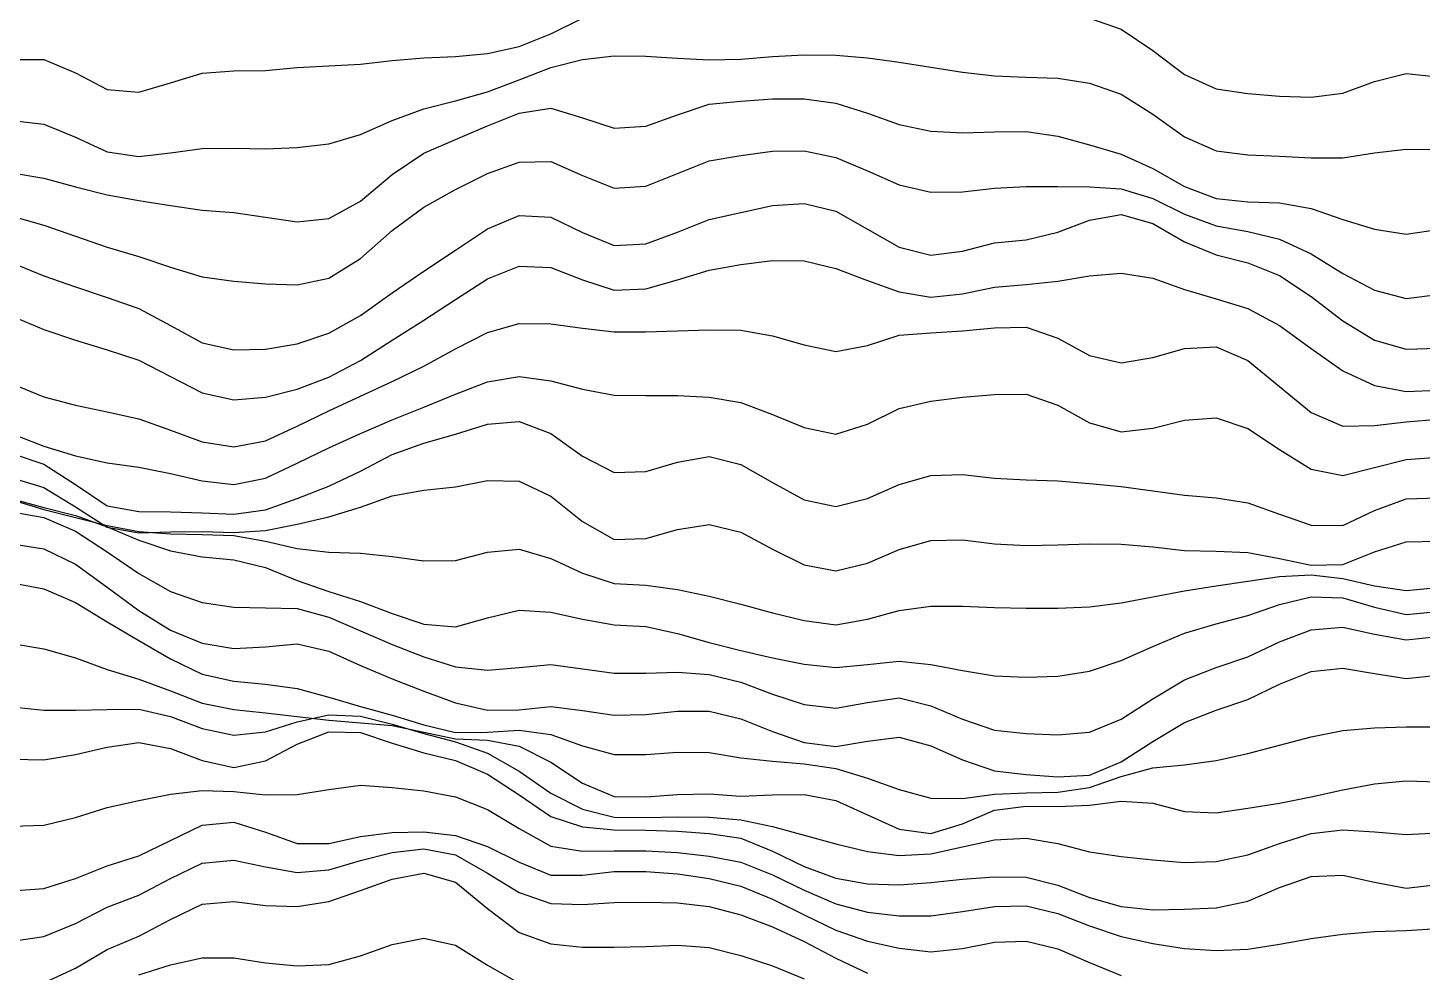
# Model space of a CAD drawing. Header units: metres. Extents: x 0 to 1200, y 54 to 769.
# Drawn here: x 724.4 to 901, y 460.8 to 580.4 of the extents above; entities that cross this region are included whole.
import ezdxf

# ---------------------------------------------------------------- set-up
doc = ezdxf.new("R2010")
doc.units = ezdxf.units.M

msp = doc.modelspace()

# ---------------------------------------------------------------- linework, layer by layer
for p, q in [((790.63416, 579.64703), (794.6475, 581.6162)), ((858.8614, 581.6378), (862.87476, 580.2439)), ((786.6208, 578.031), (790.63416, 579.64703)), ((862.87476, 580.2439), (866.8881, 577.5031)), ((782.6074, 577.12415), (786.6208, 578.031)), ((866.8881, 577.5031), (870.9015, 574.4725)), ((722.4069, 576.37335), (726.4203, 576.3869)), ((726.4203, 576.3869), (730.43365, 574.7019)), ((762.5406, 575.57605), (766.55396, 575.79443)), ((766.55396, 575.79443), (770.5673, 576.25745)), ((770.5673, 576.25745), (774.5807, 576.6062)), ((774.5807, 576.6062), (778.59406, 576.77563)), ((778.59406, 576.77563), (782.6074, 577.12415)), ((790.63416, 575.351), (794.6475, 576.38104)), ((794.6475, 576.38104), (798.6609, 576.84247)), ((798.6609, 576.84247), (802.67426, 576.809)), ((802.67426, 576.809), (806.6876, 576.54987)), ((806.6876, 576.54987), (810.701, 576.35364)), ((810.701, 576.35364), (814.71436, 576.4456)), ((814.71436, 576.4456), (818.7277, 576.7416)), ((818.7277, 576.7416), (822.7411, 576.97516)), ((822.7411, 576.97516), (826.75446, 576.9109)), ((826.75446, 576.9109), (830.7678, 576.5786)), ((830.7678, 576.5786), (834.7812, 576.0563)), ((834.7812, 576.0563), (838.79456, 575.4288)), ((730.43365, 574.7019), (734.447, 572.5663)), ((742.47375, 573.4072), (746.4871, 574.65466)), ((746.4871, 574.65466), (750.5005, 574.92633)), ((750.5005, 574.92633), (754.51385, 574.97626)), ((754.51385, 574.97626), (758.5272, 575.3834)), ((758.5272, 575.3834), (762.5406, 575.57605)), ((786.6208, 573.78625), (790.63416, 575.351)), ((838.79456, 575.4288), (842.8079, 574.7846)), ((842.8079, 574.7846), (846.8213, 574.30383)), ((846.8213, 574.30383), (850.83466, 574.1479)), ((850.83466, 574.1479), (854.848, 574.0038)), ((854.848, 574.0038), (858.8614, 573.39703)), ((870.9015, 574.4725), (874.91486, 572.6761)), ((894.9817, 573.5953), (898.99506, 574.62244)), ((898.99506, 574.62244), (903.0084, 574.1717)), ((734.447, 572.5663), (738.4604, 572.264)), ((738.4604, 572.264), (742.47375, 573.4072)), ((778.59406, 571.14557), (782.6074, 572.30347)), ((782.6074, 572.30347), (786.6208, 573.78625)), ((858.8614, 573.39703), (862.87476, 571.97034)), ((874.91486, 572.6761), (878.9282, 572.0741)), ((890.9683, 572.1293), (894.9817, 573.5953)), ((774.5807, 570.1238), (778.59406, 571.14557)), ((806.6876, 569.3544), (810.701, 570.7193)), ((810.701, 570.7193), (814.71436, 571.10846)), ((814.71436, 571.10846), (818.7277, 571.38885)), ((818.7277, 571.38885), (822.7411, 571.4032)), ((822.7411, 571.4032), (826.75446, 570.8502)), ((826.75446, 570.8502), (830.7678, 569.57855)), ((862.87476, 571.97034), (866.8881, 569.44226)), ((878.9282, 572.0741), (882.9416, 571.729)), ((882.9416, 571.729), (886.95496, 571.5964)), ((886.95496, 571.5964), (890.9683, 572.1293)), ((722.4069, 568.6643), (726.4203, 568.2101)), ((766.55396, 566.8688), (770.5673, 568.6636)), ((770.5673, 568.6636), (774.5807, 570.1238)), ((782.6074, 567.98846), (786.6208, 569.6023)), ((786.6208, 569.6023), (790.63416, 570.2368)), ((790.63416, 570.2368), (794.6475, 568.9732)), ((794.6475, 568.9732), (798.6609, 567.6918)), ((802.67426, 567.9297), (806.6876, 569.3544)), ((830.7678, 569.57855), (834.7812, 568.1612)), ((866.8881, 569.44226), (870.9015, 566.57935)), ((726.4203, 568.2101), (730.43365, 566.5593)), ((762.5406, 565.6999), (766.55396, 566.8688)), ((778.59406, 566.25226), (782.6074, 567.98846)), ((798.6609, 567.6918), (802.67426, 567.9297)), ((834.7812, 568.1612), (838.79456, 567.284)), ((838.79456, 567.284), (842.8079, 567.07306)), ((842.8079, 567.07306), (846.8213, 567.2166)), ((846.8213, 567.2166), (850.83466, 567.26544)), ((850.83466, 567.26544), (854.848, 566.6902)), ((730.43365, 566.5593), (734.447, 564.6712)), ((742.47375, 564.5417), (746.4871, 565.1035)), ((746.4871, 565.1035), (750.5005, 565.1645)), ((750.5005, 565.1645), (754.51385, 565.0546)), ((754.51385, 565.0546), (758.5272, 565.2417)), ((758.5272, 565.2417), (762.5406, 565.6999)), ((774.5807, 564.51044), (778.59406, 566.25226)), ((854.848, 566.6902), (858.8614, 565.5679)), ((858.8614, 565.5679), (862.87476, 564.3798)), ((870.9015, 566.57935), (874.91486, 564.8318)), ((734.447, 564.6712), (738.4604, 564.11273)), ((738.4604, 564.11273), (742.47375, 564.5417)), ((770.5673, 561.8326), (774.5807, 564.51044)), ((782.6074, 561.9315), (786.6208, 563.3802)), ((786.6208, 563.3802), (790.63416, 563.4548)), ((790.63416, 563.4548), (794.6475, 561.6681)), ((806.6876, 561.93115), (810.701, 563.5628)), ((810.701, 563.5628), (814.71436, 564.24274)), ((814.71436, 564.24274), (818.7277, 564.77625)), ((818.7277, 564.77625), (822.7411, 564.8283)), ((822.7411, 564.8283), (826.75446, 563.9824)), ((826.75446, 563.9824), (830.7678, 562.26465)), ((862.87476, 564.3798), (866.8881, 562.5672)), ((874.91486, 564.8318), (878.9282, 564.3194)), ((878.9282, 564.3194), (882.9416, 564.1469)), ((882.9416, 564.1469), (886.95496, 563.93964)), ((886.95496, 563.93964), (890.9683, 563.92957)), ((890.9683, 563.92957), (894.9817, 564.54584)), ((894.9817, 564.54584), (898.99506, 565.035)), ((898.99506, 565.035), (903.0084, 564.9608)), ((722.4069, 562.0402), (726.4203, 561.34143)), ((766.55396, 558.4331), (770.5673, 561.8326)), ((778.59406, 559.91205), (782.6074, 561.9315)), ((794.6475, 561.6681), (798.6609, 560.0882)), ((802.67426, 560.3371), (806.6876, 561.93115)), ((830.7678, 562.26465), (834.7812, 560.495)), ((866.8881, 562.5672), (870.9015, 560.29285)), ((726.4203, 561.34143), (730.43365, 560.2668)), ((730.43365, 560.2668), (734.447, 559.24097)), ((774.5807, 557.6893), (778.59406, 559.91205)), ((798.6609, 560.0882), (802.67426, 560.3371)), ((834.7812, 560.495), (838.79456, 559.57904)), ((842.8079, 559.63), (846.8213, 560.09784)), ((846.8213, 560.09784), (850.83466, 560.28)), ((850.83466, 560.28), (854.848, 560.2919)), ((854.848, 560.2919), (858.8614, 560.23944)), ((858.8614, 560.23944), (862.87476, 560.0094)), ((862.87476, 560.0094), (866.8881, 558.7898)), ((870.9015, 560.29285), (874.91486, 558.772)), ((734.447, 559.24097), (738.4604, 558.526)), ((738.4604, 558.526), (742.47375, 557.8857)), ((762.5406, 556.2278), (766.55396, 558.4331)), ((818.7277, 557.8817), (822.7411, 558.15594)), ((822.7411, 558.15594), (826.75446, 557.16675)), ((838.79456, 559.57904), (842.8079, 559.63)), ((866.8881, 558.7898), (870.9015, 556.7767)), ((874.91486, 558.772), (878.9282, 558.3468)), ((878.9282, 558.3468), (882.9416, 558.2208)), ((882.9416, 558.2208), (886.95496, 557.5001)), ((722.4069, 556.5404), (726.4203, 555.3775)), ((742.47375, 557.8857), (746.4871, 557.3142)), ((746.4871, 557.3142), (750.5005, 556.9813)), ((750.5005, 556.9813), (754.51385, 556.39685)), ((754.51385, 556.39685), (758.5272, 555.82043)), ((770.5673, 554.7128), (774.5807, 557.6893)), ((782.6074, 554.9358), (786.6208, 556.6224)), ((786.6208, 556.6224), (790.63416, 556.39386)), ((790.63416, 556.39386), (794.6475, 554.4505)), ((810.701, 556.1166), (814.71436, 557.0009)), ((814.71436, 557.0009), (818.7277, 557.8817)), ((826.75446, 557.16675), (830.7678, 554.9037)), ((858.8614, 556.0108), (862.87476, 556.72894)), ((862.87476, 556.72894), (866.8881, 555.61255)), ((870.9015, 556.7767), (874.91486, 555.3105)), ((886.95496, 557.5001), (890.9683, 556.12177)), ((726.4203, 555.3775), (730.43365, 553.98663)), ((758.5272, 555.82043), (762.5406, 556.2278)), ((766.55396, 551.1676), (770.5673, 554.7128)), ((778.59406, 552.22455), (782.6074, 554.9358)), ((802.67426, 553.0354), (806.6876, 554.51105)), ((806.6876, 554.51105), (810.701, 556.1166)), ((830.7678, 554.9037), (834.7812, 552.5973)), ((850.83466, 553.54224), (854.848, 554.505)), ((854.848, 554.505), (858.8614, 556.0108)), ((866.8881, 555.61255), (870.9015, 553.3063)), ((874.91486, 555.3105), (878.9282, 554.5743)), ((878.9282, 554.5743), (882.9416, 553.6067)), ((890.9683, 556.12177), (894.9817, 554.88403)), ((894.9817, 554.88403), (898.99506, 554.245)), ((898.99506, 554.245), (903.0084, 554.8383)), ((730.43365, 553.98663), (734.447, 552.6299)), ((794.6475, 554.4505), (798.6609, 552.8239)), ((798.6609, 552.8239), (802.67426, 553.0354)), ((842.8079, 552.1121), (846.8213, 553.142)), ((846.8213, 553.142), (850.83466, 553.54224)), ((870.9015, 553.3063), (874.91486, 551.64386)), ((882.9416, 553.6067), (886.95496, 551.75006)), ((734.447, 552.6299), (738.4604, 551.44824)), ((738.4604, 551.44824), (742.47375, 550.0891)), ((762.5406, 548.7033), (766.55396, 551.1676)), ((774.5807, 549.54987), (778.59406, 552.22455)), ((834.7812, 552.5973), (838.79456, 551.61456)), ((838.79456, 551.61456), (842.8079, 552.1121)), ((874.91486, 551.64386), (878.9282, 550.64557)), ((886.95496, 551.75006), (890.9683, 549.25555)), ((722.4069, 550.6305), (726.4203, 548.9976)), ((742.47375, 550.0891), (746.4871, 548.8447)), ((770.5673, 546.8415), (774.5807, 549.54987)), ((782.6074, 548.60254), (786.6208, 550.20105)), ((786.6208, 550.20105), (790.63416, 550.0328)), ((790.63416, 550.0328), (794.6475, 548.46906)), ((806.6876, 548.4523), (810.701, 549.7157)), ((810.701, 549.7157), (814.71436, 550.42053)), ((814.71436, 550.42053), (818.7277, 550.94165)), ((818.7277, 550.94165), (822.7411, 550.8907)), ((822.7411, 550.8907), (826.75446, 549.92773)), ((826.75446, 549.92773), (830.7678, 548.396)), ((858.8614, 548.96277), (862.87476, 549.3302)), ((862.87476, 549.3302), (866.8881, 548.6939)), ((878.9282, 550.64557), (882.9416, 549.0089)), ((890.9683, 549.25555), (894.9817, 547.14655)), ((726.4203, 548.9976), (730.43365, 547.58746)), ((730.43365, 547.58746), (734.447, 546.23145)), ((746.4871, 548.8447), (750.5005, 548.297)), ((750.5005, 548.297), (754.51385, 547.95795)), ((754.51385, 547.95795), (758.5272, 547.8451)), ((758.5272, 547.8451), (762.5406, 548.7033)), ((778.59406, 545.9731), (782.6074, 548.60254)), ((794.6475, 548.46906), (798.6609, 547.1576)), ((802.67426, 547.31415), (806.6876, 548.4523)), ((830.7678, 548.396), (834.7812, 546.95233)), ((842.8079, 546.68225), (846.8213, 547.555)), ((846.8213, 547.555), (850.83466, 547.8808)), ((850.83466, 547.8808), (854.848, 548.29645)), ((854.848, 548.29645), (858.8614, 548.96277)), ((866.8881, 548.6939), (870.9015, 547.2618)), ((882.9416, 549.0089), (886.95496, 546.3704)), ((734.447, 546.23145), (738.4604, 544.8329)), ((766.55396, 543.9437), (770.5673, 546.8415)), ((774.5807, 543.35956), (778.59406, 545.9731)), ((798.6609, 547.1576), (802.67426, 547.31415)), ((834.7812, 546.95233), (838.79456, 546.2572)), ((838.79456, 546.2572), (842.8079, 546.68225)), ((870.9015, 547.2618), (874.91486, 546.06384)), ((874.91486, 546.06384), (878.9282, 544.83234)), ((886.95496, 546.3704), (890.9683, 543.2748)), ((894.9817, 547.14655), (898.99506, 546.0953)), ((898.99506, 546.0953), (903.0084, 546.6085)), ((738.4604, 544.8329), (742.47375, 542.6821)), ((762.5406, 541.70294), (766.55396, 543.9437)), ((878.9282, 544.83234), (882.9416, 542.6756)), ((722.4069, 543.85394), (726.4203, 542.18665)), ((726.4203, 542.18665), (730.43365, 540.84534)), ((742.47375, 542.6821), (746.4871, 540.49194)), ((770.5673, 540.84906), (774.5807, 543.35956)), ((782.6074, 541.79956), (786.6208, 542.9352)), ((786.6208, 542.9352), (790.63416, 542.8865)), ((790.63416, 542.8865), (794.6475, 542.3492)), ((794.6475, 542.3492), (798.6609, 541.8996)), ((806.6876, 541.9971), (810.701, 542.136)), ((810.701, 542.136), (814.71436, 542.10254)), ((842.8079, 542.0222), (846.8213, 542.39844)), ((846.8213, 542.39844), (850.83466, 542.4794)), ((850.83466, 542.4794), (854.848, 541.0664)), ((882.9416, 542.6756), (886.95496, 539.7637)), ((890.9683, 543.2748), (894.9817, 540.8337)), ((730.43365, 540.84534), (734.447, 539.5945)), ((746.4871, 540.49194), (750.5005, 539.6025)), ((754.51385, 539.70135), (758.5272, 540.3638)), ((758.5272, 540.3638), (762.5406, 541.70294)), ((766.55396, 538.24835), (770.5673, 540.84906)), ((778.59406, 539.733), (782.6074, 541.79956)), ((798.6609, 541.8996), (802.67426, 541.88684)), ((802.67426, 541.88684), (806.6876, 541.9971)), ((814.71436, 542.10254), (818.7277, 541.3573)), ((818.7277, 541.3573), (822.7411, 540.23663)), ((830.7678, 540.167), (834.7812, 541.462)), ((834.7812, 541.462), (838.79456, 541.77026)), ((838.79456, 541.77026), (842.8079, 542.0222)), ((854.848, 541.0664), (858.8614, 538.8911)), ((894.9817, 540.8337), (898.99506, 539.6691)), ((734.447, 539.5945), (738.4604, 538.2795)), ((750.5005, 539.6025), (754.51385, 539.70135)), ((774.5807, 537.54126), (778.59406, 539.733)), ((822.7411, 540.23663), (826.75446, 539.3887)), ((826.75446, 539.3887), (830.7678, 540.167)), ((858.8614, 538.8911), (862.87476, 537.96594)), ((862.87476, 537.96594), (866.8881, 538.6397)), ((866.8881, 538.6397), (870.9015, 539.7744)), ((870.9015, 539.7744), (874.91486, 539.98834)), ((874.91486, 539.98834), (878.9282, 538.2542)), ((886.95496, 539.7637), (890.9683, 536.94073)), ((898.99506, 539.6691), (903.0084, 539.81433)), ((738.4604, 538.2795), (742.47375, 536.2313)), ((762.5406, 536.1308), (766.55396, 538.24835)), ((770.5673, 535.60565), (774.5807, 537.54126)), ((878.9282, 538.2542), (882.9416, 534.94574)), ((890.9683, 536.94073), (894.9817, 535.096)), ((722.4069, 535.30804), (726.4203, 533.66046)), ((742.47375, 536.2313), (746.4871, 534.14075)), ((758.5272, 534.60504), (762.5406, 536.1308)), ((766.55396, 533.7147), (770.5673, 535.60565)), ((778.59406, 533.9883), (782.6074, 535.5608)), ((782.6074, 535.5608), (786.6208, 536.2252)), ((786.6208, 536.2252), (790.63416, 535.67883)), ((790.63416, 535.67883), (794.6475, 534.6222)), ((894.9817, 535.096), (898.99506, 534.3358)), ((726.4203, 533.66046), (730.43365, 532.5855)), ((746.4871, 534.14075), (750.5005, 533.28876)), ((750.5005, 533.28876), (754.51385, 533.5889)), ((754.51385, 533.5889), (758.5272, 534.60504)), ((762.5406, 531.88464), (766.55396, 533.7147)), ((774.5807, 532.3359), (778.59406, 533.9883)), ((794.6475, 534.6222), (798.6609, 533.8559)), ((798.6609, 533.8559), (802.67426, 533.8123)), ((802.67426, 533.8123), (806.6876, 533.822)), ((806.6876, 533.822), (810.701, 533.6101)), ((810.701, 533.6101), (814.71436, 532.9183)), ((838.79456, 533.1183), (842.8079, 533.6134)), ((842.8079, 533.6134), (846.8213, 533.9535)), ((846.8213, 533.9535), (850.83466, 533.99524)), ((850.83466, 533.99524), (854.848, 532.57935)), ((882.9416, 534.94574), (886.95496, 531.64636)), ((898.99506, 534.3358), (903.0084, 534.50446)), ((730.43365, 532.5855), (734.447, 531.7438)), ((734.447, 531.7438), (738.4604, 530.8512)), ((758.5272, 529.93005), (762.5406, 531.88464)), ((770.5673, 530.75287), (774.5807, 532.3359)), ((814.71436, 532.9183), (818.7277, 531.3947)), ((830.7678, 530.2078), (834.7812, 532.1922)), ((834.7812, 532.1922), (838.79456, 533.1183)), ((854.848, 532.57935), (858.8614, 530.34625)), ((886.95496, 531.64636), (890.9683, 529.93524)), ((738.4604, 530.8512), (742.47375, 529.4246)), ((754.51385, 528.08655), (758.5272, 529.93005)), ((766.55396, 528.98773), (770.5673, 530.75287)), ((778.59406, 528.90894), (782.6074, 530.1952)), ((782.6074, 530.1952), (786.6208, 530.5109)), ((786.6208, 530.5109), (790.63416, 529.0071)), ((818.7277, 531.3947), (822.7411, 529.75867)), ((826.75446, 528.94275), (830.7678, 530.2078)), ((858.8614, 530.34625), (862.87476, 529.23706)), ((866.8881, 529.6806), (870.9015, 530.69556)), ((870.9015, 530.69556), (874.91486, 531.0086)), ((874.91486, 531.0086), (878.9282, 529.64764)), ((890.9683, 529.93524), (894.9817, 530.0145)), ((894.9817, 530.0145), (898.99506, 530.5012)), ((898.99506, 530.5012), (903.0084, 530.8389)), ((722.4069, 528.9653), (726.4203, 527.39435)), ((742.47375, 529.4246), (746.4871, 527.9494)), ((750.5005, 527.3181), (754.51385, 528.08655)), ((762.5406, 527.1943), (766.55396, 528.98773)), ((774.5807, 527.79785), (778.59406, 528.90894)), ((790.63416, 529.0071), (794.6475, 526.13324)), ((822.7411, 529.75867), (826.75446, 528.94275)), ((862.87476, 529.23706), (866.8881, 529.6806)), ((878.9282, 529.64764), (882.9416, 526.9668)), ((722.4069, 526.4647), (726.4203, 525.1341)), ((726.4203, 527.39435), (730.43365, 526.1921)), ((746.4871, 527.9494), (750.5005, 527.3181)), ((758.5272, 525.2357), (762.5406, 527.1943)), ((766.55396, 524.21515), (770.5673, 526.33673)), ((770.5673, 526.33673), (774.5807, 527.79785)), ((882.9416, 526.9668), (886.95496, 524.47455)), ((726.4203, 525.1341), (730.43365, 522.52966)), ((730.43365, 526.1921), (734.447, 525.27094)), ((734.447, 525.27094), (738.4604, 524.75006)), ((738.4604, 524.75006), (742.47375, 523.9591)), ((754.51385, 523.3457), (758.5272, 525.2357)), ((794.6475, 526.13324), (798.6609, 524.04535)), ((802.67426, 524.19995), (806.6876, 525.39386)), ((806.6876, 525.39386), (810.701, 526.0796)), ((810.701, 526.0796), (814.71436, 525.0742)), ((814.71436, 525.0742), (818.7277, 522.8073)), ((886.95496, 524.47455), (890.9683, 523.6866)), ((890.9683, 523.6866), (894.9817, 524.7086)), ((894.9817, 524.7086), (898.99506, 525.71405)), ((898.99506, 525.71405), (903.0084, 526.02484)), ((722.4069, 523.37366), (726.4203, 522.1837)), ((742.47375, 523.9591), (746.4871, 523.0175)), ((746.4871, 523.0175), (750.5005, 522.5576)), ((750.5005, 522.5576), (754.51385, 523.3457)), ((762.5406, 522.34503), (766.55396, 524.21515)), ((778.59406, 522.26294), (782.6074, 523.0669)), ((782.6074, 523.0669), (786.6208, 522.97375)), ((786.6208, 522.97375), (790.63416, 521.0681)), ((798.6609, 524.04535), (802.67426, 524.19995)), ((818.7277, 522.8073), (822.7411, 520.6097)), ((834.7812, 522.53827), (838.79456, 523.69305)), ((838.79456, 523.69305), (842.8079, 523.79236)), ((842.8079, 523.79236), (846.8213, 523.34485)), ((846.8213, 523.34485), (850.83466, 523.1505)), ((850.83466, 523.1505), (854.848, 522.99036)), ((854.848, 522.99036), (858.8614, 522.66315)), ((726.4203, 522.1837), (730.43365, 519.71326)), ((730.43365, 522.52966), (734.447, 519.8611)), ((758.5272, 520.7553), (762.5406, 522.34503)), ((766.55396, 519.68994), (770.5673, 521.0896)), ((770.5673, 521.0896), (774.5807, 521.8194)), ((774.5807, 521.8194), (778.59406, 522.26294)), ((790.63416, 521.0681), (794.6475, 517.85876)), ((830.7678, 520.7583), (834.7812, 522.53827)), ((858.8614, 522.66315), (862.87476, 522.2788)), ((862.87476, 522.2788), (866.8881, 521.7578)), ((866.8881, 521.7578), (870.9015, 521.19006)), ((870.9015, 521.19006), (874.91486, 520.8735)), ((722.4069, 520.7217), (726.4203, 519.6286)), ((722.4069, 520.61224), (726.4203, 519.36206)), ((726.4203, 519.6286), (730.43365, 518.613)), ((726.4203, 519.36206), (730.43365, 518.3637)), ((730.43365, 519.71326), (734.447, 517.132)), ((734.447, 519.8611), (738.4604, 519.121)), ((750.5005, 518.784), (754.51385, 519.32166)), ((754.51385, 519.32166), (758.5272, 520.7553)), ((762.5406, 518.4503), (766.55396, 519.68994)), ((822.7411, 520.6097), (826.75446, 519.7419)), ((826.75446, 519.7419), (830.7678, 520.7583)), ((874.91486, 520.8735), (878.9282, 520.2241)), ((878.9282, 520.2241), (882.9416, 518.78705)), ((890.9683, 517.36383), (894.9817, 519.2494)), ((894.9817, 519.2494), (898.99506, 520.74896)), ((898.99506, 520.74896), (903.0084, 520.8467)), ((722.4069, 519.0699), (726.4203, 518.355)), ((726.4203, 518.355), (730.43365, 516.6197)), ((730.43365, 518.613), (734.447, 517.2029)), ((730.43365, 518.3637), (734.447, 517.35974)), ((738.4604, 519.121), (742.47375, 519.0944)), ((742.47375, 519.0944), (746.4871, 518.9633)), ((746.4871, 518.9633), (750.5005, 518.784)), ((754.51385, 516.6995), (758.5272, 517.5024)), ((758.5272, 517.5024), (762.5406, 518.4503)), ((794.6475, 517.85876), (798.6609, 515.5886)), ((806.6876, 516.84174), (810.701, 517.47107)), ((810.701, 517.47107), (814.71436, 516.48804)), ((882.9416, 518.78705), (886.95496, 517.3733)), ((730.43365, 516.6197), (734.447, 514.01575)), ((734.447, 517.35974), (738.4604, 516.6058)), ((734.447, 517.2029), (738.4604, 515.4795)), ((734.447, 517.132), (738.4604, 516.43713)), ((738.4604, 516.6058), (742.47375, 516.2891)), ((738.4604, 516.43713), (742.47375, 516.554)), ((742.47375, 516.554), (746.4871, 516.60486)), ((742.47375, 516.2891), (746.4871, 516.2296)), ((746.4871, 516.60486), (750.5005, 516.479)), ((746.4871, 516.2296), (750.5005, 516.0755)), ((750.5005, 516.479), (754.51385, 516.6995)), ((750.5005, 516.0755), (754.51385, 515.36786)), ((798.6609, 515.5886), (802.67426, 515.71375)), ((802.67426, 515.71375), (806.6876, 516.84174)), ((814.71436, 516.48804), (818.7277, 514.3686)), ((886.95496, 517.3733), (890.9683, 517.36383)), ((722.4069, 515.0468), (726.4203, 514.4159)), ((726.4203, 514.4159), (730.43365, 512.4698)), ((734.447, 514.01575), (738.4604, 511.2672)), ((738.4604, 515.4795), (742.47375, 514.13416)), ((742.47375, 514.13416), (746.4871, 513.3957)), ((754.51385, 515.36786), (758.5272, 514.4184)), ((758.5272, 514.4184), (762.5406, 513.9688)), ((762.5406, 513.9688), (766.55396, 513.83716)), ((778.59406, 512.9388), (782.6074, 513.99023)), ((782.6074, 513.99023), (786.6208, 514.36365)), ((786.6208, 514.36365), (790.63416, 513.17554)), ((818.7277, 514.3686), (822.7411, 512.3573)), ((830.7678, 512.596), (834.7812, 514.2993)), ((834.7812, 514.2993), (838.79456, 515.4496)), ((838.79456, 515.4496), (842.8079, 515.51874)), ((842.8079, 515.51874), (846.8213, 515.01447)), ((846.8213, 515.01447), (850.83466, 514.80225)), ((850.83466, 514.80225), (854.848, 514.8965)), ((854.848, 514.8965), (858.8614, 515.024)), ((858.8614, 515.024), (862.87476, 514.9976)), ((862.87476, 514.9976), (866.8881, 514.65186)), ((866.8881, 514.65186), (870.9015, 514.1963)), ((870.9015, 514.1963), (874.91486, 514.1023)), ((874.91486, 514.1023), (878.9282, 513.9399)), ((878.9282, 513.9399), (882.9416, 513.17773)), ((890.9683, 512.429), (894.9817, 514.0346)), ((894.9817, 514.0346), (898.99506, 515.28265)), ((898.99506, 515.28265), (903.0084, 515.38385)), ((730.43365, 512.4698), (734.447, 509.55133)), ((746.4871, 513.3957), (750.5005, 513.02075)), ((750.5005, 513.02075), (754.51385, 512.01447)), ((766.55396, 513.83716), (770.5673, 513.4447)), ((770.5673, 513.4447), (774.5807, 512.8954)), ((774.5807, 512.8954), (778.59406, 512.9388)), ((790.63416, 513.17554), (794.6475, 511.31406)), ((822.7411, 512.3573), (826.75446, 511.60788)), ((826.75446, 511.60788), (830.7678, 512.596)), ((882.9416, 513.17773), (886.95496, 512.31354)), ((886.95496, 512.31354), (890.9683, 512.429)), ((738.4604, 511.2672), (742.47375, 509.0117)), ((754.51385, 512.01447), (758.5272, 510.37726)), ((758.5272, 510.37726), (762.5406, 508.97708)), ((794.6475, 511.31406), (798.6609, 510.02496)), ((878.9282, 510.31042), (882.9416, 510.88782)), ((882.9416, 510.88782), (886.95496, 511.08435)), ((886.95496, 511.08435), (890.9683, 510.63727)), ((890.9683, 510.63727), (894.9817, 509.7287)), ((722.4069, 510.07526), (726.4203, 509.31677)), ((726.4203, 509.31677), (730.43365, 507.60202)), ((734.447, 509.55133), (738.4604, 506.58282)), ((742.47375, 509.0117), (746.4871, 507.5858)), ((762.5406, 508.97708), (766.55396, 507.7275)), ((798.6609, 510.02496), (802.67426, 509.81345)), ((802.67426, 509.81345), (806.6876, 509.25726)), ((806.6876, 509.25726), (810.701, 508.3886)), ((866.8881, 508.3001), (870.9015, 509.06537)), ((870.9015, 509.06537), (874.91486, 509.70624)), ((874.91486, 509.70624), (878.9282, 510.31042)), ((894.9817, 509.7287), (898.99506, 509.12247)), ((898.99506, 509.12247), (903.0084, 509.51273)), ((730.43365, 507.60202), (734.447, 505.1299)), ((746.4871, 507.5858), (750.5005, 506.98804)), ((750.5005, 506.98804), (754.51385, 506.94196)), ((754.51385, 506.94196), (758.5272, 506.8472)), ((758.5272, 506.8472), (762.5406, 505.75363)), ((766.55396, 507.7275), (770.5673, 506.2126)), ((810.701, 508.3886), (814.71436, 507.40582)), ((814.71436, 507.40582), (818.7277, 506.28168)), ((834.7812, 506.57825), (838.79456, 507.11368)), ((838.79456, 507.11368), (842.8079, 507.13934)), ((842.8079, 507.13934), (846.8213, 506.9631)), ((846.8213, 506.9631), (850.83466, 506.87088)), ((850.83466, 506.87088), (854.848, 506.8831)), ((854.848, 506.8831), (858.8614, 507.06738)), ((858.8614, 507.06738), (862.87476, 507.56573)), ((862.87476, 507.56573), (866.8881, 508.3001)), ((878.9282, 505.9632), (882.9416, 507.32407)), ((882.9416, 507.32407), (886.95496, 508.30765)), ((886.95496, 508.30765), (890.9683, 508.1869)), ((890.9683, 508.1869), (894.9817, 506.99243)), ((894.9817, 506.99243), (898.99506, 506.07858)), ((734.447, 505.1299), (738.4604, 502.77692)), ((738.4604, 506.58282), (742.47375, 504.09952)), ((762.5406, 505.75363), (766.55396, 504.0003)), ((770.5673, 506.2126), (774.5807, 504.84857)), ((778.59406, 504.4974), (782.6074, 505.64655)), ((782.6074, 505.64655), (786.6208, 506.61673)), ((786.6208, 506.61673), (790.63416, 506.38232)), ((790.63416, 506.38232), (794.6475, 505.49158)), ((794.6475, 505.49158), (798.6609, 504.78482)), ((818.7277, 506.28168), (822.7411, 505.29803)), ((822.7411, 505.29803), (826.75446, 504.7898)), ((826.75446, 504.7898), (830.7678, 505.46616)), ((830.7678, 505.46616), (834.7812, 506.57825)), ((874.91486, 504.89975), (878.9282, 505.9632)), ((898.99506, 506.07858), (903.0084, 506.46143)), ((742.47375, 504.09952), (746.4871, 502.45233)), ((766.55396, 504.0003), (770.5673, 502.27493)), ((774.5807, 504.84857), (778.59406, 504.4974)), ((798.6609, 504.78482), (802.67426, 504.54166)), ((802.67426, 504.54166), (806.6876, 503.67517)), ((806.6876, 503.67517), (810.701, 502.523)), ((866.8881, 502.01587), (870.9015, 503.7213)), ((870.9015, 503.7213), (874.91486, 504.89975)), ((882.9416, 502.61725), (886.95496, 504.14658)), ((886.95496, 504.14658), (890.9683, 504.4565)), ((890.9683, 504.4565), (894.9817, 503.60406)), ((894.9817, 503.60406), (898.99506, 502.85492)), ((898.99506, 502.85492), (903.0084, 503.29962)), ((722.4069, 502.42407), (726.4203, 501.72107)), ((726.4203, 501.72107), (730.43365, 500.59332)), ((738.4604, 502.77692), (742.47375, 500.4446)), ((746.4871, 502.45233), (750.5005, 501.76135)), ((750.5005, 501.76135), (754.51385, 501.98798)), ((754.51385, 501.98798), (758.5272, 502.36975)), ((758.5272, 502.36975), (762.5406, 501.42465)), ((770.5673, 502.27493), (774.5807, 500.70404)), ((810.701, 502.523), (814.71436, 501.52386)), ((814.71436, 501.52386), (818.7277, 500.57657)), ((862.87476, 500.2326), (866.8881, 502.01587)), ((878.9282, 500.7265), (882.9416, 502.61725)), ((730.43365, 500.59332), (734.447, 499.10327)), ((742.47375, 500.4446), (746.4871, 498.51993)), ((762.5406, 501.42465), (766.55396, 499.62067)), ((774.5807, 500.70404), (778.59406, 499.462)), ((818.7277, 500.57657), (822.7411, 499.80463)), ((822.7411, 499.80463), (826.75446, 499.36688)), ((830.7678, 499.72736), (834.7812, 500.15137)), ((834.7812, 500.15137), (838.79456, 499.74194)), ((858.8614, 498.90912), (862.87476, 500.2326)), ((874.91486, 499.37296), (878.9282, 500.7265)), ((734.447, 499.10327), (738.4604, 497.88995)), ((746.4871, 498.51993), (750.5005, 497.65414)), ((766.55396, 499.62067), (770.5673, 497.94022)), ((778.59406, 499.462), (782.6074, 499.01724)), ((782.6074, 499.01724), (786.6208, 499.3435)), ((786.6208, 499.3435), (790.63416, 499.7254)), ((790.63416, 499.7254), (794.6475, 499.2154)), ((794.6475, 499.2154), (798.6609, 498.65594)), ((798.6609, 498.65594), (802.67426, 498.6634)), ((802.67426, 498.6634), (806.6876, 498.77612)), ((806.6876, 498.77612), (810.701, 498.49106)), ((810.701, 498.49106), (814.71436, 497.48624)), ((826.75446, 499.36688), (830.7678, 499.72736)), ((838.79456, 499.74194), (842.8079, 498.96838)), ((842.8079, 498.96838), (846.8213, 498.32867)), ((846.8213, 498.32867), (850.83466, 498.11887)), ((850.83466, 498.11887), (854.848, 498.27374)), ((854.848, 498.27374), (858.8614, 498.90912)), ((870.9015, 497.81235), (874.91486, 499.37296)), ((882.9416, 497.25677), (886.95496, 498.85767)), ((886.95496, 498.85767), (890.9683, 499.29092)), ((890.9683, 499.29092), (894.9817, 498.61017)), ((894.9817, 498.61017), (898.99506, 497.96634)), ((898.99506, 497.96634), (903.0084, 498.40314)), ((738.4604, 497.88995), (742.47375, 496.4035)), ((742.47375, 496.4035), (746.4871, 494.86234)), ((750.5005, 497.65414), (754.51385, 497.25674)), ((754.51385, 497.25674), (758.5272, 496.7005)), ((758.5272, 496.7005), (762.5406, 495.6219)), ((770.5673, 497.94022), (774.5807, 496.37305)), ((774.5807, 496.37305), (778.59406, 494.88602)), ((814.71436, 497.48624), (818.7277, 495.97696)), ((866.8881, 495.39328), (870.9015, 497.81235)), ((878.9282, 495.32382), (882.9416, 497.25677)), ((746.4871, 494.86234), (750.5005, 494.06067)), ((762.5406, 495.6219), (766.55396, 494.41565)), ((778.59406, 494.88602), (782.6074, 493.95367)), ((818.7277, 495.97696), (822.7411, 494.66464)), ((822.7411, 494.66464), (826.75446, 494.20325)), ((826.75446, 494.20325), (830.7678, 494.91937)), ((830.7678, 494.91937), (834.7812, 495.50342)), ((834.7812, 495.50342), (838.79456, 494.5179)), ((838.79456, 494.5179), (842.8079, 492.82886)), ((862.87476, 492.82867), (866.8881, 495.39328)), ((874.91486, 493.9519), (878.9282, 495.32382)), ((722.4069, 494.36374), (726.4203, 493.97833)), ((726.4203, 493.97833), (730.43365, 493.9605)), ((730.43365, 493.9605), (734.447, 494.04855)), ((734.447, 494.04855), (738.4604, 494.06918)), ((738.4604, 494.06918), (742.47375, 493.1384)), ((742.47375, 493.1384), (746.4871, 491.63568)), ((750.5005, 494.06067), (754.51385, 493.6054)), ((754.51385, 493.6054), (758.5272, 493.1628)), ((758.5272, 492.4901), (762.5406, 493.35187)), ((758.5272, 493.1628), (762.5406, 492.68546)), ((762.5406, 493.35187), (766.55396, 493.19324)), ((762.5406, 492.68546), (766.55396, 492.36002)), ((766.55396, 494.41565), (770.5673, 493.33514)), ((766.55396, 493.19324), (770.5673, 492.1704)), ((770.5673, 493.33514), (774.5807, 492.0973)), ((782.6074, 493.95367), (786.6208, 494.00876)), ((786.6208, 494.00876), (790.63416, 494.43427)), ((790.63416, 494.43427), (794.6475, 493.90634)), ((794.6475, 493.90634), (798.6609, 493.31485)), ((798.6609, 493.31485), (802.67426, 493.398)), ((802.67426, 493.398), (806.6876, 493.831)), ((806.6876, 493.831), (810.701, 493.83447)), ((810.701, 493.83447), (814.71436, 492.85358)), ((814.71436, 492.85358), (818.7277, 491.25336)), ((842.8079, 492.82886), (846.8213, 491.43665)), ((858.8614, 491.16632), (862.87476, 492.82867)), ((870.9015, 492.40195), (874.91486, 493.9519)), ((746.4871, 491.63568), (750.5005, 490.78406)), ((750.5005, 490.78406), (754.51385, 491.21255)), ((754.51385, 491.21255), (758.5272, 492.4901)), ((758.5272, 489.6701), (762.5406, 491.19547)), ((762.5406, 491.19547), (766.55396, 491.1178)), ((766.55396, 492.36002), (770.5673, 492.0064)), ((766.55396, 491.1178), (770.5673, 489.7831)), ((770.5673, 492.1704), (774.5807, 491.01184)), ((770.5673, 492.0064), (774.5807, 491.18427)), ((774.5807, 492.0973), (778.59406, 491.12296)), ((774.5807, 491.18427), (778.59406, 490.34036)), ((774.5807, 491.01184), (778.59406, 489.93112)), ((778.59406, 491.12296), (782.6074, 491.18915)), ((782.6074, 491.18915), (786.6208, 491.4136)), ((786.6208, 491.4136), (790.63416, 490.88022)), ((818.7277, 491.25336), (822.7411, 489.84644)), ((846.8213, 491.43665), (850.83466, 490.9904)), ((850.83466, 490.9904), (854.848, 490.83435)), ((854.848, 490.83435), (858.8614, 491.16632)), ((866.8881, 490.00168), (870.9015, 492.40195)), ((886.95496, 490.5675), (890.9683, 491.36816)), ((890.9683, 491.36816), (894.9817, 491.73517)), ((894.9817, 491.73517), (898.99506, 491.82935)), ((898.99506, 491.82935), (903.0084, 491.8418)), ((730.43365, 488.3382), (734.447, 489.25223)), ((734.447, 489.25223), (738.4604, 489.8432)), ((738.4604, 489.8432), (742.47375, 489.1224)), ((754.51385, 487.54645), (758.5272, 489.6701)), ((770.5673, 489.7831), (774.5807, 488.56622)), ((778.59406, 490.34036), (782.6074, 490.15933)), ((778.59406, 489.93112), (782.6074, 488.49942)), ((782.6074, 490.15933), (786.6208, 489.40622)), ((786.6208, 489.40622), (790.63416, 487.35724)), ((790.63416, 490.88022), (794.6475, 489.45734)), ((794.6475, 489.45734), (798.6609, 488.36002)), ((822.7411, 489.84644), (826.75446, 489.35834)), ((826.75446, 489.35834), (830.7678, 490.0434)), ((830.7678, 490.0434), (834.7812, 490.5534)), ((834.7812, 490.5534), (838.79456, 489.44397)), ((838.79456, 489.44397), (842.8079, 487.67355)), ((862.87476, 487.39664), (866.8881, 490.00168)), ((878.9282, 488.4667), (882.9416, 489.50793)), ((882.9416, 489.50793), (886.95496, 490.5675)), ((722.4069, 487.74582), (726.4203, 487.68878)), ((726.4203, 487.68878), (730.43365, 488.3382)), ((742.47375, 489.1224), (746.4871, 487.58826)), ((746.4871, 487.58826), (750.5005, 486.68976)), ((750.5005, 486.68976), (754.51385, 487.54645)), ((774.5807, 488.56622), (778.59406, 487.5952)), ((778.59406, 487.5952), (782.6074, 485.85757)), ((782.6074, 488.49942), (786.6208, 486.23425)), ((798.6609, 488.36002), (802.67426, 488.362)), ((802.67426, 488.362), (806.6876, 488.6386)), ((806.6876, 488.6386), (810.701, 488.57916)), ((810.701, 488.57916), (814.71436, 487.9347)), ((814.71436, 487.9347), (818.7277, 487.49878)), ((818.7277, 487.49878), (822.7411, 487.15594)), ((842.8079, 487.67355), (846.8213, 486.25497)), ((858.8614, 485.72778), (862.87476, 487.39664)), ((870.9015, 487.04608), (874.91486, 487.56393)), ((874.91486, 487.56393), (878.9282, 488.4667)), ((782.6074, 485.85757), (786.6208, 483.23077)), ((786.6208, 486.23425), (790.63416, 483.43298)), ((790.63416, 487.35724), (794.6475, 484.73157)), ((822.7411, 487.15594), (826.75446, 486.55948)), ((826.75446, 486.55948), (830.7678, 485.35785)), ((846.8213, 486.25497), (850.83466, 485.791)), ((850.83466, 485.791), (854.848, 485.52768)), ((854.848, 485.52768), (858.8614, 485.72778)), ((862.87476, 485.5612), (866.8881, 486.67172)), ((866.8881, 486.67172), (870.9015, 487.04608)), ((758.5272, 483.29517), (762.5406, 483.92706)), ((762.5406, 483.92706), (766.55396, 484.44717)), ((766.55396, 484.44717), (770.5673, 484.18414)), ((770.5673, 484.18414), (774.5807, 483.72476)), ((794.6475, 484.73157), (798.6609, 483.00665)), ((830.7678, 485.35785), (834.7812, 483.91425)), ((834.7812, 483.91425), (838.79456, 482.7986)), ((854.848, 483.56375), (858.8614, 484.16223)), ((858.8614, 484.16223), (862.87476, 485.5612)), ((886.95496, 482.97665), (890.9683, 483.88672)), ((890.9683, 483.88672), (894.9817, 484.63724)), ((894.9817, 484.63724), (898.99506, 485.00705)), ((898.99506, 485.00705), (903.0084, 484.87436)), ((734.447, 481.61783), (738.4604, 482.53177)), ((738.4604, 482.53177), (742.47375, 483.32022)), ((742.47375, 483.32022), (746.4871, 483.79086)), ((746.4871, 483.79086), (750.5005, 483.63617)), ((750.5005, 483.63617), (754.51385, 483.25378)), ((754.51385, 483.25378), (758.5272, 483.29517)), ((774.5807, 483.72476), (778.59406, 482.99344)), ((778.59406, 482.99344), (782.6074, 481.36884)), ((786.6208, 483.23077), (790.63416, 480.49255)), ((790.63416, 483.43298), (794.6475, 481.4155)), ((798.6609, 483.00665), (802.67426, 482.96478)), ((802.67426, 482.96478), (806.6876, 483.28253)), ((806.6876, 483.28253), (810.701, 483.37735)), ((810.701, 483.37735), (814.71436, 483.06973)), ((814.71436, 483.06973), (818.7277, 483.21533)), ((818.7277, 483.21533), (822.7411, 483.2804)), ((822.7411, 483.2804), (826.75446, 482.52383)), ((826.75446, 482.52383), (830.7678, 480.7035)), ((838.79456, 482.7986), (842.8079, 482.75363)), ((842.8079, 482.75363), (846.8213, 483.31232)), ((846.8213, 483.31232), (850.83466, 483.47534)), ((850.83466, 483.47534), (854.848, 483.56375)), ((858.8614, 481.90628), (862.87476, 482.4166)), ((862.87476, 482.4166), (866.8881, 482.1579)), ((866.8881, 482.1579), (870.9015, 481.1399)), ((878.9282, 481.5497), (882.9416, 482.17435)), ((882.9416, 482.17435), (886.95496, 482.97665)), ((726.4203, 479.39557), (730.43365, 480.36887)), ((730.43365, 480.36887), (734.447, 481.61783)), ((782.6074, 481.36884), (786.6208, 478.9672)), ((790.63416, 480.49255), (794.6475, 479.19495)), ((794.6475, 481.4155), (798.6609, 480.42566)), ((798.6609, 480.42566), (802.67426, 480.38214)), ((802.67426, 480.38214), (806.6876, 480.4653)), ((806.6876, 480.4653), (810.701, 480.42346)), ((810.701, 480.42346), (814.71436, 480.0604)), ((830.7678, 480.7035), (834.7812, 478.88544)), ((842.8079, 479.5633), (846.8213, 481.28516)), ((846.8213, 481.28516), (850.83466, 481.781)), ((850.83466, 481.781), (854.848, 481.7412)), ((854.848, 481.7412), (858.8614, 481.90628)), ((870.9015, 481.1399), (874.91486, 480.93994)), ((874.91486, 480.93994), (878.9282, 481.5497)), ((722.4069, 479.26), (726.4203, 479.39557)), ((742.47375, 477.43906), (746.4871, 479.37936)), ((746.4871, 479.37936), (750.5005, 479.76477)), ((750.5005, 479.76477), (754.51385, 478.50946)), ((770.5673, 478.4626), (774.5807, 478.55936)), ((774.5807, 478.55936), (778.59406, 478.0784)), ((786.6208, 478.9672), (790.63416, 476.7242)), ((794.6475, 479.19495), (798.6609, 478.81433)), ((798.6609, 478.81433), (802.67426, 478.76514)), ((802.67426, 478.76514), (806.6876, 478.617)), ((806.6876, 478.617), (810.701, 478.32758)), ((814.71436, 480.0604), (818.7277, 479.2126)), ((818.7277, 479.2126), (822.7411, 478.11923)), ((834.7812, 478.88544), (838.79456, 478.35568)), ((838.79456, 478.35568), (842.8079, 479.5633)), ((886.95496, 478.32605), (890.9683, 478.8062)), ((890.9683, 478.8062), (894.9817, 478.53162)), ((738.4604, 475.492), (742.47375, 477.43906)), ((754.51385, 478.50946), (758.5272, 477.07727)), ((758.5272, 477.07727), (762.5406, 477.0581)), ((762.5406, 477.0581), (766.55396, 477.9755)), ((766.55396, 477.9755), (770.5673, 478.4626)), ((778.59406, 478.0784), (782.6074, 476.70468)), ((810.701, 478.32758), (814.71436, 477.7249)), ((814.71436, 477.7249), (818.7277, 476.10147)), ((822.7411, 478.11923), (826.75446, 477.0307)), ((826.75446, 477.0307), (830.7678, 476.06985)), ((842.8079, 476.64972), (846.8213, 477.5543)), ((846.8213, 477.5543), (850.83466, 477.72812)), ((850.83466, 477.72812), (854.848, 477.05078)), ((854.848, 477.05078), (858.8614, 476.02618)), ((878.9282, 475.63672), (882.9416, 477.0601)), ((882.9416, 477.0601), (886.95496, 478.32605)), ((894.9817, 478.53162), (898.99506, 478.19543)), ((898.99506, 478.19543), (903.0084, 478.4419)), ((734.447, 474.237), (738.4604, 475.492)), ((766.55396, 474.89697), (770.5673, 475.91885)), ((770.5673, 475.91885), (774.5807, 476.40866)), ((774.5807, 476.40866), (778.59406, 475.64807)), ((778.59406, 475.64807), (782.6074, 473.32513)), ((782.6074, 476.70468), (786.6208, 474.6939)), ((790.63416, 476.7242), (794.6475, 476.09366)), ((794.6475, 476.09366), (798.6609, 476.15692)), ((798.6609, 476.15692), (802.67426, 476.13208)), ((802.67426, 476.13208), (806.6876, 475.92007)), ((806.6876, 475.92007), (810.701, 475.48056)), ((810.701, 475.48056), (814.71436, 474.6951)), ((818.7277, 476.10147), (822.7411, 474.15674)), ((830.7678, 476.06985), (834.7812, 475.53754)), ((834.7812, 475.53754), (838.79456, 475.76874)), ((838.79456, 475.76874), (842.8079, 476.64972)), ((858.8614, 476.02618), (862.87476, 475.41174)), ((862.87476, 475.41174), (866.8881, 475.01428)), ((874.91486, 474.78162), (878.9282, 475.63672)), ((730.43365, 472.64636), (734.447, 474.237)), ((742.47375, 472.62048), (746.4871, 474.5889)), ((746.4871, 474.5889), (750.5005, 474.97278)), ((750.5005, 474.97278), (754.51385, 474.1143)), ((754.51385, 474.1143), (758.5272, 473.3794)), ((758.5272, 473.3794), (762.5406, 473.71347)), ((762.5406, 473.71347), (766.55396, 474.89697)), ((770.5673, 472.54388), (774.5807, 473.30154)), ((774.5807, 473.30154), (778.59406, 472.1739)), ((782.6074, 473.32513), (786.6208, 470.87265)), ((786.6208, 474.6939), (790.63416, 473.0408)), ((794.6475, 473.0641), (798.6609, 473.53418)), ((798.6609, 473.53418), (802.67426, 473.5277)), ((802.67426, 473.5277), (806.6876, 473.24115)), ((814.71436, 474.6951), (818.7277, 473.09924)), ((822.7411, 474.15674), (826.75446, 472.69595)), ((866.8881, 475.01428), (870.9015, 474.67813)), ((870.9015, 474.67813), (874.91486, 474.78162)), ((726.4203, 471.3713), (730.43365, 472.64636)), ((738.4604, 470.54156), (742.47375, 472.62048)), ((766.55396, 471.10864), (770.5673, 472.54388)), ((778.59406, 472.1739), (782.6074, 468.83536)), ((790.63416, 473.0408), (794.6475, 473.0641)), ((806.6876, 473.24115), (810.701, 472.64465)), ((810.701, 472.64465), (814.71436, 471.66727)), ((814.71436, 471.66727), (818.7277, 470.0251)), ((818.7277, 473.09924), (822.7411, 471.16235)), ((826.75446, 472.69595), (830.7678, 471.955)), ((830.7678, 471.955), (834.7812, 471.81998)), ((834.7812, 471.81998), (838.79456, 472.14066)), ((838.79456, 472.14066), (842.8079, 472.56165)), ((842.8079, 472.56165), (846.8213, 472.8387)), ((846.8213, 472.8387), (850.83466, 472.78796)), ((850.83466, 472.78796), (854.848, 471.7999)), ((854.848, 471.7999), (858.8614, 470.2094)), ((882.9416, 471.4889), (886.95496, 472.88144)), ((886.95496, 472.88144), (890.9683, 473.0414)), ((890.9683, 473.0414), (894.9817, 472.16238)), ((894.9817, 472.16238), (898.99506, 471.42578)), ((898.99506, 471.42578), (903.0084, 471.88086)), ((722.4069, 471.0555), (726.4203, 471.3713)), ((734.447, 468.989), (738.4604, 470.54156)), ((746.4871, 469.36517), (750.5005, 469.73254)), ((750.5005, 469.73254), (754.51385, 469.22446)), ((758.5272, 469.09668), (762.5406, 469.72507)), ((762.5406, 469.72507), (766.55396, 471.10864)), ((786.6208, 470.87265), (790.63416, 469.4616)), ((818.7277, 470.0251), (822.7411, 468.03693)), ((822.7411, 471.16235), (826.75446, 469.4455)), ((858.8614, 470.2094), (862.87476, 469.07907)), ((874.91486, 468.9255), (878.9282, 469.7738)), ((878.9282, 469.7738), (882.9416, 471.4889)), ((730.43365, 466.93436), (734.447, 468.989)), ((742.47375, 467.43433), (746.4871, 469.36517)), ((754.51385, 469.22446), (758.5272, 469.09668)), ((782.6074, 468.83536), (786.6208, 465.7794)), ((790.63416, 469.4616), (794.6475, 469.33304)), ((794.6475, 469.33304), (798.6609, 469.59375)), ((798.6609, 469.59375), (802.67426, 469.62854)), ((802.67426, 469.62854), (806.6876, 469.5649)), ((806.6876, 469.5649), (810.701, 469.1022)), ((810.701, 469.1022), (814.71436, 468.04358)), ((814.71436, 468.04358), (818.7277, 466.52362)), ((822.7411, 468.03693), (826.75446, 466.08823)), ((826.75446, 469.4455), (830.7678, 468.38635)), ((830.7678, 468.38635), (834.7812, 467.9174)), ((838.79456, 467.91086), (842.8079, 468.447)), ((842.8079, 468.447), (846.8213, 469.0883)), ((846.8213, 469.0883), (850.83466, 469.1648)), ((850.83466, 469.1648), (854.848, 468.2147)), ((854.848, 468.2147), (858.8614, 466.6213)), ((862.87476, 469.07907), (866.8881, 468.68304)), ((866.8881, 468.68304), (870.9015, 468.7333)), ((870.9015, 468.7333), (874.91486, 468.9255)), ((726.4203, 465.28024), (730.43365, 466.93436)), ((738.4604, 465.33844), (742.47375, 467.43433)), ((818.7277, 466.52362), (822.7411, 464.66052)), ((834.7812, 467.9174), (838.79456, 467.91086)), ((858.8614, 466.6213), (862.87476, 465.29184)), ((898.99506, 466.029), (903.0084, 466.3188)), ((722.4069, 464.7109), (726.4203, 465.28024)), ((734.447, 463.6393), (738.4604, 465.33844)), ((770.5673, 464.29364), (774.5807, 465.07977)), ((774.5807, 465.07977), (778.59406, 464.19083)), ((786.6208, 465.7794), (790.63416, 464.37173)), ((822.7411, 464.66052), (826.75446, 462.5563)), ((826.75446, 466.08823), (830.7678, 464.6843)), ((830.7678, 464.6843), (834.7812, 463.7997)), ((842.8079, 463.78778), (846.8213, 464.56046)), ((846.8213, 464.56046), (850.83466, 464.6918)), ((850.83466, 464.6918), (854.848, 463.7078)), ((862.87476, 465.29184), (866.8881, 464.3823)), ((882.9416, 464.321), (886.95496, 465.0309)), ((886.95496, 465.0309), (890.9683, 465.57373)), ((890.9683, 465.57373), (894.9817, 465.904)), ((894.9817, 465.904), (898.99506, 466.029)), ((730.43365, 461.295), (734.447, 463.6393)), ((762.5406, 461.7542), (766.55396, 462.83597)), ((766.55396, 462.83597), (770.5673, 464.29364)), ((778.59406, 464.19083), (782.6074, 461.66525)), ((790.63416, 464.37173), (794.6475, 463.95074)), ((794.6475, 463.95074), (798.6609, 463.94638)), ((798.6609, 463.94638), (802.67426, 464.0191)), ((802.67426, 464.0191), (806.6876, 464.19098)), ((806.6876, 464.19098), (810.701, 463.91492)), ((810.701, 463.91492), (814.71436, 462.87238)), ((814.71436, 462.87238), (818.7277, 461.55994)), ((834.7812, 463.7997), (838.79456, 463.35754)), ((838.79456, 463.35754), (842.8079, 463.78778)), ((854.848, 463.7078), (858.8614, 461.97733)), ((866.8881, 464.3823), (870.9015, 463.7703)), ((870.9015, 463.7703), (874.91486, 463.5105)), ((874.91486, 463.5105), (878.9282, 463.70422)), ((878.9282, 463.70422), (882.9416, 464.321)), ((726.4203, 459.40942), (730.43365, 461.295)), ((738.4604, 460.4364), (742.47375, 461.7096)), ((742.47375, 461.7096), (746.4871, 462.60324)), ((746.4871, 462.60324), (750.5005, 462.5673)), ((750.5005, 462.5673), (754.51385, 461.96198)), ((754.51385, 461.96198), (758.5272, 461.5731)), ((758.5272, 461.5731), (762.5406, 461.7542)), ((782.6074, 461.66525), (786.6208, 459.3777)), ((818.7277, 461.55994), (822.7411, 459.90714)), ((826.75446, 462.5563), (830.7678, 460.64612)), ((858.8614, 461.97733), (862.87476, 460.33112))]:
    msp.add_line(p, q)

doc.saveas('drawing.dxf')
